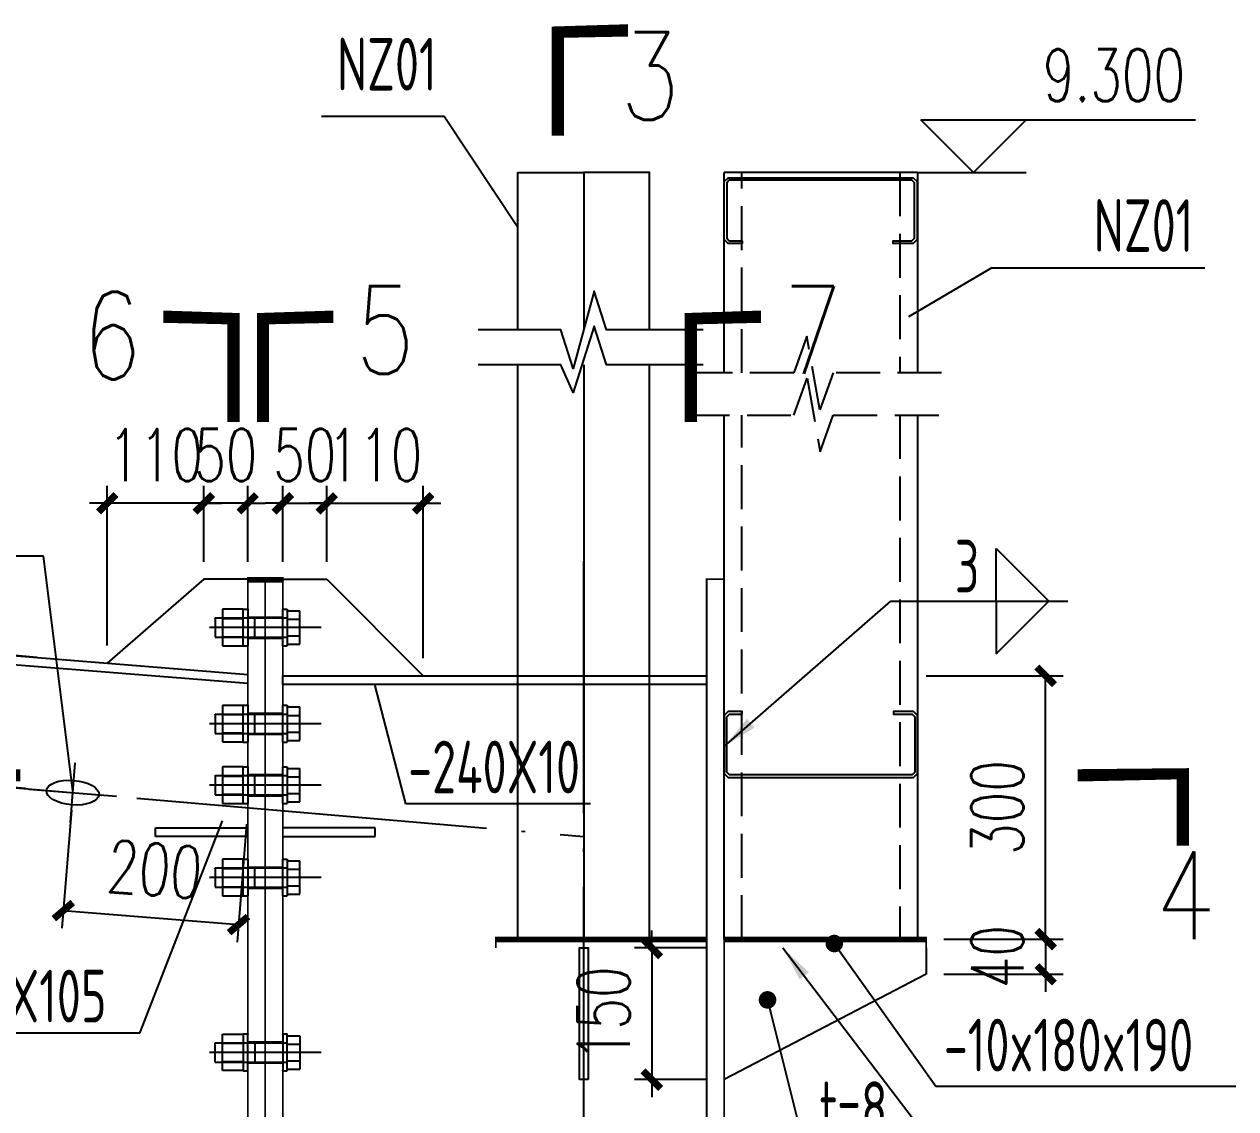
# Model space of a CAD drawing. Extents: x -89996 to 1006241, y -2176 to 440573.
# Drawn here: x 853524 to 860424, y 36396 to 42573 of the extents above; entities that cross this region are included whole.
import ezdxf

# ---------------------------------------------------------------- set-up
doc = ezdxf.new("R2010")
doc.units = 0
doc.header["$LTSCALE"] = 1000
doc.header["$MEASUREMENT"] = 0
doc.linetypes.add('DASH', pattern=[0.35, 0.25, -0.1])
doc.linetypes.add('DOTE', pattern=[2.4200000000000004, 2, -0.2, 0.02, -0.2])
for name, color, linetype in [('AXIS', 3, 'Continuous'), ('DOTE', 1, 'DOTE'), ('GL', 150, 'Continuous'), ('LT', 27, 'Continuous'), ('PUB_TEXT', 7, 'Continuous'), ('PZ', 202, 'Continuous'), ('TEXT', 7, 'Continuous'), ('钢柱', 2, 'Continuous')]:
    doc.layers.add(name, color=color, linetype=linetype)
doc.styles.add('_TCH_DIM', font='SIMPLEX', dxfattribs={"bigfont": 'GBCBIG'})
doc.styles.add('_TCH_DIM_T3', font='SIMPLEX', dxfattribs={"width": 0.7058823529411765, "bigfont": 'GBCBIG'})
doc.styles.add('SIM-TSSC', font='simplex.shx', dxfattribs={"width": 0.8, "bigfont": 'tssdchn.shx'})
doc.styles.get("Standard").update_dxf_attribs({"font": 'gbenor.shx', "bigfont": 'gbcbig.shx'})
doc.styles.add('TSSD_Label', font='tssdeng.shx', dxfattribs={"width": 0.7, "bigfont": 'hztxt.shx'})
doc.styles.add('TSSD_Norm', font='tssdeng.shx', dxfattribs={"bigfont": 'hztxt.shx'})
doc.dimstyles.new('TCH_100_5', dxfattribs={"dimtxt": 297.5, "dimasz": 100, "dimexe": 100, "dimexo": 100, "dimgap": 126.25, "dimtad": 1, "dimdec": 0, "dimlfac": 0.2, "dimzin": 0, "dimdsep": 46, "dimtxsty": '_TCH_DIM_T3', "dimblk": 'ARCHTICK', "dimcen": 0.09, "dimclrd": 126, "dimclre": 126, "dimclrt": 7, "dimazin": 2, "dimtfac": 1, "dimtdec": 0, "dimtix": 1, "dimtmove": 2, "dimatfit": 3, "dimfxl": 0, "dimtolj": 1, "dimtzin": 0, "dimarcsym": 0})
doc.dimstyles.new('TSSD_LEADER_STYLE_200.0', dxfattribs={"dimtxt": 0.18, "dimasz": 200, "dimexe": 0.18, "dimexo": 0.0625, "dimgap": 0.09, "dimtad": 0, "dimtih": 1, "dimtoh": 1, "dimdec": 4, "dimzin": 0, "dimdsep": 46, "dimtxsty": 'Standard', "dimcen": 0.09, "dimadec": 0, "dimazin": 0, "dimtfac": 1, "dimtdec": 4, "dimtofl": 0, "dimtmove": 0, "dimatfit": 3, "dimfxl": 0, "dimtolj": 1, "dimtzin": 0, "dimarcsym": 0})

# ---------------------------------------------------------------- blocks, each defined once
blk = doc.blocks.new('_ArchTick')
at = {"color": 0, "linetype": 'ByBlock', "const_width": 0.4}
blk.add_lwpolyline([(-0.5, -0.5), (0.5, 0.5)], dxfattribs=at)
blk = doc.blocks.new('*D1053')
at = {"layer": 'Defpoints', "color": 0, "transparency": 16777216}
for p in [(853800.6072967862, 38196.66215215312), (854798.403016576, 38116.83849456572), (854744.6330704119, 37444.71416745453)]:
    blk.add_point(p, dxfattribs=at)
at = {"layer": 'GL', "color": 126, "lineweight": -2, "transparency": 16777216}
for p, q in [((853792.6327745585, 38096.98062429945), (853738.8628283935, 37424.85629717713)), ((854790.4284943484, 38017.15696671205), (854736.6585481842, 37345.03263960086)), ((853746.8373506211, 37524.5378250308), (854744.6330704119, 37444.71416745453))]:
    blk.add_line(p, q, dxfattribs=at)
at = {"layer": 'GL', "color": 126, "lineweight": -2, "transparency": 16777216, "xscale": 100, "yscale": 100, "zscale": 100}
for p, rotation in [((853746.8373506211, 37524.5378250308), 175.4260787404981), ((854744.6330704119, 37444.71416745453), 355.4260787404982)]:
    blk.add_blockref('_ArchTick', p, dxfattribs=dict(at, rotation=rotation))
at = {"layer": 'GL', "color": 7, "transparency": 16777216, "insert": (854267.6651466424, 37758.75019784026), "char_height": 297.5, "attachment_point": 5, "rotation": 355.4260787404981, "style": '_TCH_DIM_T3'}
blk.add_mtext('\\A1;200', dxfattribs=at)
blk = doc.blocks.new('*D1054')
at = {"layer": 'Defpoints', "color": 0, "transparency": 16777216}
for p in [(858560.8328965615, 38861.83849453567), (859341.4773146409, 38861.83849453567), (858660.832896556, 37361.83849453426)]:
    blk.add_point(p, dxfattribs=at)
at = {"layer": 'GL', "color": 126, "lineweight": -2, "transparency": 16777216}
for p, q in [((858660.8328965615, 38861.83849453567), (859441.4773146409, 38861.83849453567)), ((859341.4773146409, 37361.83849453426), (859341.4773146409, 38861.83849453567)), ((858760.832896556, 37361.83849453426), (859441.4773146409, 37361.83849453426))]:
    blk.add_line(p, q, dxfattribs=at)
at = {"layer": 'GL', "color": 126, "lineweight": -2, "transparency": 16777216, "xscale": 100, "yscale": 100, "zscale": 100}
for p, rotation in [((859341.4773146409, 38861.83849453567), 90), ((859341.4773146409, 37361.83849453426), 270)]:
    blk.add_blockref('_ArchTick', p, dxfattribs=dict(at, rotation=rotation))
at = {"layer": 'GL', "color": 7, "transparency": 16777216, "insert": (859066.4773146409, 38111.83849453511), "char_height": 297.5, "attachment_point": 5, "rotation": 90, "style": '_TCH_DIM_T3'}
blk.add_mtext('\\A1;300', dxfattribs=at)
blk = doc.blocks.new('*D1057')
at = {"layer": 'Defpoints', "color": 0, "transparency": 16777216}
for p in [(853694.7940593362, 38958.02412058745), (852983.070527685, 38266.7423614297), (853630.7771517122, 38211.22019092315)]:
    blk.add_point(p, dxfattribs=at)
at = {"layer": 'GL', "color": 126, "lineweight": -2, "transparency": 16777216}
for p, q in [((853047.087435309, 39013.546291094), (853055.628230488, 39113.18089762059)), ((853595.1594528096, 38966.56491576647), (852947.4528287823, 39022.08708627304)), ((853047.087435309, 39013.546291094), (852983.070527685, 38266.7423614297)), ((853531.1425451856, 38219.76098610218), (852883.4359211583, 38275.28315660874)), ((852983.070527685, 38266.7423614297), (852974.529732506, 38167.1077549031))]:
    blk.add_line(p, q, dxfattribs=at)
at = {"layer": 'GL', "color": 126, "lineweight": -2, "transparency": 16777216, "xscale": 100, "yscale": 100, "zscale": 100}
for p, rotation in [((853047.087435309, 39013.546291094), 265.1005159056025), ((852983.070527685, 38266.7423614297), 85.10051590560252)]:
    blk.add_blockref('_ArchTick', p, dxfattribs=dict(at, rotation=rotation))
at = {"layer": 'GL', "color": 7, "transparency": 16777216, "insert": (852741.0838135487, 38663.63151300415), "char_height": 297.5, "attachment_point": 5, "rotation": 85.10051590560252, "style": '_TCH_DIM_T3'}
blk.add_mtext('\\A1;150', dxfattribs=at)
blk = doc.blocks.new('_WELD004')
at = {"color": 0, "linetype": 'ByBlock'}
for p, q in [((0, 1), (0.9999999999999991, 0)), ((0, 0), (0, 1))]:
    blk.add_line(p, q, dxfattribs=at)
blk = doc.blocks.new('*D1059')
at = {"layer": 'Defpoints', "color": 0, "transparency": 16777216}
for p in [(858660.832896556, 37361.83849453426), (858660.832896555, 37161.83849453426), (859341.4773146325, 37161.83849453426)]:
    blk.add_point(p, dxfattribs=at)
at = {"layer": 'GL', "color": 126, "lineweight": -2, "transparency": 16777216}
for p, q in [((859341.4773146325, 37361.83849453426), (859341.4773146325, 37461.83849453426)), ((858760.832896556, 37361.83849453426), (859441.4773146325, 37361.83849453426)), ((859341.4773146325, 37361.83849453426), (859341.4773146325, 37161.83849453426)), ((858760.832896555, 37161.83849453426), (859441.4773146325, 37161.83849453426)), ((859341.4773146325, 37161.83849453426), (859341.4773146325, 37061.83849453426))]:
    blk.add_line(p, q, dxfattribs=at)
at = {"layer": 'GL', "color": 126, "lineweight": -2, "transparency": 16777216, "xscale": 100, "yscale": 100, "zscale": 100}
for p, rotation in [((859341.4773146325, 37361.83849453426), 270), ((859341.4773146325, 37161.83849453426), 90)]:
    blk.add_blockref('_ArchTick', p, dxfattribs=dict(at, rotation=rotation))
at = {"layer": 'GL', "color": 7, "transparency": 16777216, "insert": (859066.4773146325, 37261.83849453439), "char_height": 297.5, "attachment_point": 5, "rotation": 90, "style": '_TCH_DIM_T3'}
blk.add_mtext('\\A1;40', dxfattribs=at)
blk = doc.blocks.new('*D1056')
at = {"layer": 'Defpoints', "color": 0, "transparency": 16777216}
for p in [(857510.8328965539, 37311.83849454011), (857099.1247759871, 36561.83849453988), (857510.8328965502, 36561.83849453988)]:
    blk.add_point(p, dxfattribs=at)
at = {"layer": 'GL', "color": 126, "lineweight": -2, "transparency": 16777216}
for p, q in [((857099.1247759871, 37311.83849454011), (857099.1247759871, 37411.83849454011)), ((857410.8328965539, 37311.83849454011), (856999.1247759871, 37311.83849454011)), ((857099.1247759871, 37311.83849454011), (857099.1247759871, 36561.83849453988)), ((857410.8328965502, 36561.83849453988), (856999.1247759871, 36561.83849453988)), ((857099.1247759871, 36561.83849453988), (857099.1247759871, 36461.83849453988))]:
    blk.add_line(p, q, dxfattribs=at)
at = {"layer": 'GL', "color": 126, "lineweight": -2, "transparency": 16777216, "xscale": 100, "yscale": 100, "zscale": 100}
for p, rotation in [((857099.1247759871, 37311.83849454011), 270), ((857099.1247759871, 36561.83849453988), 90)]:
    blk.add_blockref('_ArchTick', p, dxfattribs=dict(at, rotation=rotation))
at = {"layer": 'GL', "color": 7, "transparency": 16777216, "insert": (856824.1247759871, 36936.83849454013), "char_height": 297.5, "attachment_point": 5, "rotation": 90, "style": '_TCH_DIM_T3'}
blk.add_mtext('\\A1;150', dxfattribs=at)
blk = doc.blocks.new('*D1060')
at = {"layer": 'Defpoints', "color": 0, "transparency": 16777216}
for p in [(854547.1143846915, 39844.47346859879), (854547.1143846915, 39411.83849455509), (854797.1143846915, 39411.83849455386)]:
    blk.add_point(p, dxfattribs=at)
at = {"layer": 'GL', "color": 126, "lineweight": -2, "transparency": 16777216}
for p, q in [((854547.1143846915, 39511.83849455509), (854547.1143846915, 39944.47346859879)), ((854797.1143846915, 39511.83849455386), (854797.1143846915, 39944.47346859879)), ((854547.1143846915, 39844.47346859879), (854447.1143846915, 39844.47346859879)), ((854797.1143846915, 39844.47346859879), (854547.1143846915, 39844.47346859879)), ((854797.1143846915, 39844.47346859879), (854897.1143846915, 39844.47346859879))]:
    blk.add_line(p, q, dxfattribs=at)
at = {"layer": 'GL', "color": 126, "lineweight": -2, "transparency": 16777216, "xscale": 100, "yscale": 100, "zscale": 100}
blk.add_blockref('_ArchTick', (854547.1143846915, 39844.47346859879), dxfattribs=at)
at = {"layer": 'GL', "color": 126, "lineweight": -2, "transparency": 16777216, "xscale": 100, "yscale": 100, "zscale": 100, "rotation": 180}
blk.add_blockref('_ArchTick', (854797.1143846915, 39844.47346859879), dxfattribs=at)
at = {"layer": 'GL', "color": 7, "transparency": 16777216, "insert": (854672.1143846915, 40119.47346859879), "char_height": 297.5, "attachment_point": 5, "style": '_TCH_DIM_T3'}
blk.add_mtext('\\A1;50', dxfattribs=at)
blk = doc.blocks.new('*D1061')
at = {"layer": 'Defpoints', "color": 0, "transparency": 16777216}
for p in [(853996.9091658888, 39844.47346860148), (854547.1143846915, 39411.83849455509), (853996.9091658888, 38933.85491206172)]:
    blk.add_point(p, dxfattribs=at)
at = {"layer": 'GL', "color": 126, "lineweight": -2, "transparency": 16777216}
for p, q in [((853996.9091658888, 39033.85491206172), (853996.9091658888, 39944.47346860148)), ((854547.1143846915, 39511.83849455509), (854547.1143846915, 39944.47346860148)), ((853996.9091658888, 39844.47346860148), (853896.9091658888, 39844.47346860148)), ((854547.1143846915, 39844.47346860148), (853996.9091658888, 39844.47346860148)), ((854547.1143846915, 39844.47346860148), (854647.1143846915, 39844.47346860148))]:
    blk.add_line(p, q, dxfattribs=at)
at = {"layer": 'GL', "color": 126, "lineweight": -2, "transparency": 16777216, "xscale": 100, "yscale": 100, "zscale": 100}
blk.add_blockref('_ArchTick', (853996.9091658888, 39844.47346860148), dxfattribs=at)
at = {"layer": 'GL', "color": 126, "lineweight": -2, "transparency": 16777216, "xscale": 100, "yscale": 100, "zscale": 100, "rotation": 180}
blk.add_blockref('_ArchTick', (854547.1143846915, 39844.47346860148), dxfattribs=at)
at = {"layer": 'GL', "color": 7, "transparency": 16777216, "insert": (854272.0117752901, 40119.47346860148), "char_height": 297.5, "attachment_point": 5, "style": '_TCH_DIM_T3'}
blk.add_mtext('\\A1;110', dxfattribs=at)
blk = doc.blocks.new('*D1062')
at = {"layer": 'Defpoints', "color": 0, "transparency": 16777216}
for p in [(855247.1143846915, 39844.47346859537), (854997.1143846915, 39411.83849455289), (855247.1143846915, 39411.83849455167)]:
    blk.add_point(p, dxfattribs=at)
at = {"layer": 'GL', "color": 126, "lineweight": -2, "transparency": 16777216}
for p, q in [((854997.1143846915, 39511.83849455289), (854997.1143846915, 39944.47346859537)), ((855247.1143846915, 39511.83849455167), (855247.1143846915, 39944.47346859537)), ((854997.1143846915, 39844.47346859537), (854897.1143846915, 39844.47346859537)), ((854997.1143846915, 39844.47346859537), (855247.1143846915, 39844.47346859537)), ((855247.1143846915, 39844.47346859537), (855347.1143846915, 39844.47346859537))]:
    blk.add_line(p, q, dxfattribs=at)
at = {"layer": 'GL', "color": 126, "lineweight": -2, "transparency": 16777216, "xscale": 100, "yscale": 100, "zscale": 100}
blk.add_blockref('_ArchTick', (854997.1143846915, 39844.47346859537), dxfattribs=at)
at = {"layer": 'GL', "color": 126, "lineweight": -2, "transparency": 16777216, "xscale": 100, "yscale": 100, "zscale": 100, "rotation": 180}
blk.add_blockref('_ArchTick', (855247.1143846915, 39844.47346859537), dxfattribs=at)
at = {"layer": 'GL', "color": 7, "transparency": 16777216, "insert": (855122.1143846915, 40119.47346859537), "char_height": 297.5, "attachment_point": 5, "style": '_TCH_DIM_T3'}
blk.add_mtext('\\A1;50', dxfattribs=at)
blk = doc.blocks.new('*D1063')
at = {"layer": 'Defpoints', "color": 0, "transparency": 16777216}
for p in [(855796.1731252851, 39844.47346859268), (855247.1143846915, 39411.83849455167), (855796.1731252851, 38861.83849454898)]:
    blk.add_point(p, dxfattribs=at)
at = {"layer": 'GL', "color": 126, "lineweight": -2, "transparency": 16777216}
for p, q in [((855247.1143846915, 39511.83849455167), (855247.1143846915, 39944.47346859268)), ((855796.1731252851, 38961.83849454898), (855796.1731252851, 39944.47346859268)), ((855247.1143846915, 39844.47346859268), (855147.1143846915, 39844.47346859268)), ((855247.1143846915, 39844.47346859268), (855796.1731252851, 39844.47346859268)), ((855796.1731252851, 39844.47346859268), (855896.1731252851, 39844.47346859268))]:
    blk.add_line(p, q, dxfattribs=at)
at = {"layer": 'GL', "color": 126, "lineweight": -2, "transparency": 16777216, "xscale": 100, "yscale": 100, "zscale": 100}
blk.add_blockref('_ArchTick', (855247.1143846915, 39844.47346859268), dxfattribs=at)
at = {"layer": 'GL', "color": 126, "lineweight": -2, "transparency": 16777216, "xscale": 100, "yscale": 100, "zscale": 100, "rotation": 180}
blk.add_blockref('_ArchTick', (855796.1731252851, 39844.47346859268), dxfattribs=at)
at = {"layer": 'GL', "color": 7, "transparency": 16777216, "insert": (855521.6437549882, 40119.47346859268), "char_height": 297.5, "attachment_point": 5, "style": '_TCH_DIM_T3'}
blk.add_mtext('\\A1;110', dxfattribs=at)

msp = doc.modelspace()

# ---------------------------------------------------------------- linework, layer by layer
for p, q in [((854654.1143827758, 39240.7615430139), (854654.1143827832, 39032.91544610779)), ((854772.1143846823, 39240.76154301962), (854654.1143827758, 39240.7615430139)), ((854772.1143846823, 39241.83849456388), (854797.1143846823, 39241.83849456632)), ((854772.1143846905, 39031.83849456342), (854772.1143846823, 39241.83849456388)), ((854797.1143846823, 39241.83849456632), (854797.1143846896, 39031.83849456609)), ((854797.1143846839, 39196.83849456516), (854797.1143846839, 39193.90188554284)), ((854797.1143846839, 39195.15400472195), (854797.1143846839, 39196.83849456516)), ((854797.1143846839, 39196.83849456516), (854837.1143846839, 39196.83849456589)), ((854837.1143790376, 39076.83849456729), (854837.1143790345, 39196.83849456566)), ((854837.1143846839, 39196.83849456589), (854997.1143846839, 39196.83849455324)), ((854997.1143846823, 39241.83849455207), (854997.1143846823, 39238.98873423204)), ((854997.1143846887, 39031.8384945537), (854997.1143846823, 39241.83849455207)), ((854997.1143846823, 39241.83849455207), (855022.1143846823, 39241.83849455381)), ((855022.1143846823, 39241.83849455381), (855022.1143846887, 39031.83849455358)), ((855022.1143846822, 39232.10128897021), (855094.7143846818, 39232.10128897358)), ((855094.7143846883, 39041.57570014032), (855094.7143846818, 39232.10128897358)), ((855214.6143846863, 39136.83849455171), (854579.6143846845, 39136.83849455481)), ((854612.1143790345, 39191.83849455977), (854612.1143790376, 39081.83849455884)), ((854612.1143790344, 39188.98873423694), (854612.1143790345, 39191.83849455977)), ((854612.1143790345, 39191.83849455977), (854837.1143790345, 39191.83849456682)), ((854654.1143827774, 39188.80001878813), (854772.1143846838, 39188.80001879105)), ((854837.1143790345, 39191.83849456682), (854997.1143846839, 39191.83849455207)), ((854997.1143846839, 39191.83849455207), (855022.1143846839, 39191.83849455381)), ((855022.1143846838, 39184.46989176108), (855094.7143846834, 39184.46989176445)), ((854612.1143790376, 39081.83849455884), (854837.1143790376, 39081.83849456612)), ((854654.1143827816, 39084.87697033356), (854772.114384687, 39084.87697033625)), ((854797.1143846889, 39076.83849456422), (854837.1143846889, 39076.83849456729)), ((854837.1143790376, 39081.83849456612), (854997.114384687, 39081.83849455394)), ((854837.1143846889, 39076.83849456729), (854837.1143846889, 39079.77510358984)), ((854837.1143846889, 39078.52298441119), (854837.1143846889, 39076.83849456729)), ((854837.1143846889, 39076.83849456729), (854997.114384687, 39076.83849455231)), ((854997.114384687, 39081.83849455394), (855022.114384687, 39081.83849455358)), ((854997.114384687, 39076.83849455231), (854997.114384687, 39079.77510357486)), ((854997.114384687, 39078.5229843983), (854997.114384687, 39076.83849455231)), ((855022.114384687, 39089.20709734655), (855094.7143846867, 39089.20709734712)), ((854654.1143827832, 39032.91544610779), (854772.1143846905, 39032.91544611094)), ((854772.1143846905, 39031.83849456342), (854797.1143846896, 39031.83849456609)), ((854797.1143846896, 39031.83849456609), (854797.1143846905, 39034.68825488566)), ((854997.1143846887, 39031.8384945537), (855022.1143846887, 39031.83849455358)), ((855022.1143846887, 39041.57570013765), (855094.7143846883, 39041.57570014032)), ((854612.1143790318, 38644.15195832162), (854612.1143790343, 38534.15195832069)), ((854612.1143790318, 38641.30219799879), (854612.1143790318, 38644.15195832162)), ((854612.1143790318, 38644.15195832162), (854837.1143790318, 38644.15195832717)), ((854654.1143827735, 38693.07500677547), (854654.1143827795, 38485.22890986936)), ((854772.1143846799, 38693.07500678039), (854654.1143827735, 38693.07500677547)), ((854654.1143827748, 38641.1134825497), (854772.1143846812, 38641.11348255182)), ((854772.1143846799, 38694.15195832466), (854797.1143846799, 38694.15195832693)), ((854772.1143846868, 38484.15195832419), (854772.1143846799, 38694.15195832466)), ((854797.1143846799, 38694.15195832693), (854797.1143846859, 38484.15195832669)), ((854797.1143846813, 38649.15195832576), (854797.1143846812, 38646.21534930344)), ((854797.1143846813, 38647.46746848256), (854797.1143846813, 38649.15195832576)), ((854797.1143846813, 38649.15195832576), (854837.1143846813, 38649.15195832623)), ((854837.1143790343, 38529.15195832763), (854837.1143790319, 38649.151958326)), ((854837.1143846813, 38649.15195832623), (854997.1143846813, 38649.1519583125)), ((854837.1143790318, 38644.15195832717), (854997.1143846812, 38644.15195831134)), ((854997.1143846799, 38694.15195831134), (854997.1143846799, 38691.3021979913)), ((854997.114384685, 38484.15195831297), (854997.1143846799, 38694.15195831134)), ((854997.1143846799, 38694.15195831134), (855022.1143846799, 38694.15195831291)), ((854997.1143846812, 38644.15195831134), (855022.1143846812, 38644.15195831291)), ((855022.1143846799, 38694.15195831291), (855022.114384685, 38484.15195831268)), ((855022.1143846798, 38684.41475272931), (855094.7143846794, 38684.41475273219)), ((855094.7143846847, 38493.88916389893), (855094.7143846794, 38684.41475273219)), ((855214.6143846834, 38589.15195830951), (854579.6143846816, 38589.15195831688)), ((855022.1143846812, 38636.78335552018), (855094.7143846808, 38636.78335552306)), ((854612.1143790343, 38534.15195832069), (854837.1143790343, 38534.15195832647)), ((854654.1143827783, 38537.19043409513), (854772.1143846838, 38537.19043409702)), ((854797.1143846855, 38529.15195832483), (854837.1143846855, 38529.15195832763)), ((854837.1143790343, 38534.15195832647), (854997.1143846837, 38534.1519583132)), ((854837.1143846855, 38529.15195832763), (854837.1143846855, 38532.08856735018)), ((854837.1143846855, 38530.83644817153), (854837.1143846855, 38529.15195832763)), ((854837.1143846855, 38529.15195832763), (854997.1143846837, 38529.15195831157)), ((854997.1143846837, 38534.1519583132), (855022.1143846837, 38534.15195831268)), ((854997.1143846837, 38529.15195831157), (854997.1143846837, 38532.08856733413)), ((854997.1143846837, 38530.83644815757), (854997.1143846837, 38529.15195831157)), ((855022.1143846838, 38541.52056110564), (855094.7143846834, 38541.52056110573)), ((854654.1143827795, 38485.22890986936), (854772.1143846868, 38485.22890987172)), ((854772.1143846868, 38484.15195832419), (854797.1143846859, 38484.15195832669)), ((854797.1143846859, 38484.15195832669), (854797.1143846869, 38487.00171864626)), ((854997.114384685, 38484.15195831297), (855022.114384685, 38484.15195831268)), ((855022.1143846851, 38493.88916389675), (855094.7143846847, 38493.88916389893)), ((853786.9750102973, 38026.13324601458), (853814.2386765552, 38367.18055947552)), ((854654.1143827694, 38343.07500677547), (854654.1143827755, 38135.22890986936)), ((854772.1143846759, 38343.07500678039), (854654.1143827694, 38343.07500677547)), ((854772.1143846759, 38344.15195832466), (854797.1143846759, 38344.15195832693)), ((854772.1143846827, 38134.15195832419), (854772.1143846759, 38344.15195832466)), ((854797.1143846759, 38344.15195832693), (854797.1143846818, 38134.15195832669)), ((854797.1143846773, 38299.15195832576), (854797.1143846773, 38296.21534930344)), ((854797.1143846773, 38297.46746848256), (854797.1143846773, 38299.15195832576)), ((854797.1143846773, 38299.15195832576), (854837.1143846773, 38299.15195832623)), ((854837.1143790302, 38179.15195832763), (854837.1143790279, 38299.151958326)), ((854837.1143846773, 38299.15195832623), (854997.1143846773, 38299.1519583125)), ((854997.1143846759, 38344.15195831134), (854997.1143846759, 38341.3021979913)), ((854997.1143846809, 38134.15195831297), (854997.1143846759, 38344.15195831134)), ((854997.1143846759, 38344.15195831134), (855022.1143846759, 38344.15195831291)), ((855022.1143846759, 38344.15195831291), (855022.1143846809, 38134.15195831268)), ((855022.1143846757, 38334.41475272931), (855094.7143846754, 38334.41475273219)), ((855094.7143846806, 38143.88916389893), (855094.7143846754, 38334.41475273219)), ((855214.6143846794, 38239.15195830951), (854579.6143846775, 38239.15195831688)), ((854612.1143790277, 38294.15195832162), (854612.1143790302, 38184.15195832069)), ((854612.1143790277, 38291.30219799879), (854612.1143790277, 38294.15195832162)), ((854612.1143790277, 38294.15195832162), (854837.1143790277, 38294.15195832717)), ((854654.1143827707, 38291.1134825497), (854772.1143846771, 38291.11348255182)), ((854837.1143790277, 38294.15195832717), (854997.1143846771, 38294.15195831134)), ((854997.1143846771, 38294.15195831134), (855022.1143846771, 38294.15195831291)), ((855022.1143846771, 38286.78335552018), (855094.7143846768, 38286.78335552306)), ((853551.4001880502, 38216.55693109983), (854049.8144007528, 38176.76737358733)), ((854612.1143790302, 38184.15195832069), (854837.1143790302, 38184.15195832647)), ((854654.1143827742, 38187.19043409513), (854772.1143846797, 38187.19043409702)), ((854797.1143846815, 38179.15195832483), (854837.1143846815, 38179.15195832763)), ((854837.1143790302, 38184.15195832647), (854997.1143846796, 38184.1519583132)), ((854837.1143846815, 38179.15195832763), (854837.1143846815, 38182.08856735018)), ((854837.1143846815, 38180.83644817153), (854837.1143846815, 38179.15195832763)), ((854837.1143846815, 38179.15195832763), (854997.1143846796, 38179.15195831157)), ((854997.1143846796, 38184.1519583132), (855022.1143846796, 38184.15195831268)), ((854997.1143846796, 38179.15195831157), (854997.1143846796, 38182.08856733413)), ((854997.1143846796, 38180.83644815757), (854997.1143846796, 38179.15195831157)), ((855022.1143846797, 38191.52056110564), (855094.7143846793, 38191.52056110573)), ((854654.1143827755, 38135.22890986936), (854772.1143846828, 38135.22890987172)), ((854772.1143846827, 38134.15195832419), (854797.1143846818, 38134.15195832669)), ((854797.1143846818, 38134.15195832669), (854797.1143846828, 38137.00171864626)), ((854997.1143846809, 38134.15195831297), (855022.1143846809, 38134.15195831268)), ((855022.114384681, 38143.88916389675), (855094.7143846806, 38143.88916389893)), ((854654.1143827662, 37816.74470084315), (854654.1143827722, 37608.89860393704)), ((854772.1143846726, 37816.74470084807), (854654.1143827662, 37816.74470084315)), ((854772.1143846726, 37817.82165239233), (854797.1143846726, 37817.8216523946)), ((854772.1143846795, 37607.82165239187), (854772.1143846726, 37817.82165239233)), ((854797.1143846726, 37817.8216523946), (854797.1143846785, 37607.82165239437)), ((854997.1143846726, 37817.82165237902), (854997.1143846726, 37814.97189205898)), ((854997.1143846776, 37607.82165238065), (854997.1143846726, 37817.82165237902)), ((854997.1143846726, 37817.82165237902), (855022.1143846726, 37817.82165238059)), ((855022.1143846726, 37817.82165238059), (855022.1143846776, 37607.82165238036)), ((854612.1143790245, 37767.8216523893), (854612.1143790269, 37657.82165238837)), ((854612.1143790245, 37764.97189206647), (854612.1143790245, 37767.8216523893)), ((854612.1143790245, 37767.8216523893), (854837.1143790245, 37767.82165239484)), ((854654.1143827675, 37764.78317661738), (854772.1143846739, 37764.7831766195)), ((854797.114384674, 37772.82165239344), (854797.114384674, 37769.88504337112)), ((854797.114384674, 37771.13716255024), (854797.114384674, 37772.82165239344)), ((854797.114384674, 37772.82165239344), (854837.114384674, 37772.82165239391)), ((854837.1143790269, 37652.82165239531), (854837.1143790246, 37772.82165239368)), ((854837.114384674, 37772.82165239391), (854997.114384674, 37772.82165238018)), ((854837.1143790245, 37767.82165239484), (854997.1143846739, 37767.82165237902)), ((854997.1143846739, 37767.82165237902), (855022.1143846739, 37767.82165238059)), ((855022.1143846725, 37808.08444679699), (855094.7143846721, 37808.08444679987)), ((855022.1143846739, 37760.45304958786), (855094.7143846735, 37760.45304959074)), ((855094.7143846774, 37617.55885796661), (855094.7143846721, 37808.08444679987)), ((855214.6143846761, 37712.82165237719), (854579.6143846742, 37712.82165238455)), ((854612.1143790269, 37657.82165238837), (854837.1143790269, 37657.82165239414)), ((854654.114382771, 37660.86012816281), (854772.1143846764, 37660.8601281647)), ((854654.1143827722, 37608.89860393704), (854772.1143846796, 37608.89860393939)), ((854772.1143846795, 37607.82165239187), (854797.1143846785, 37607.82165239437)), ((854797.1143846782, 37652.82165239251), (854837.1143846782, 37652.82165239531)), ((854797.1143846785, 37607.82165239437), (854797.1143846796, 37610.67141271394)), ((854837.1143790269, 37657.82165239414), (854997.1143846763, 37657.82165238088)), ((854837.1143846782, 37652.82165239531), (854837.1143846782, 37655.75826141786)), ((854837.1143846782, 37654.50614223921), (854837.1143846782, 37652.82165239531)), ((854837.1143846782, 37652.82165239531), (854997.1143846763, 37652.82165237925)), ((854997.1143846763, 37657.82165238088), (855022.1143846763, 37657.82165238036)), ((854997.1143846763, 37652.82165237925), (854997.1143846763, 37655.7582614018)), ((854997.1143846763, 37654.50614222525), (854997.1143846763, 37652.82165237925)), ((854997.1143846776, 37607.82165238065), (855022.1143846776, 37607.82165238036)), ((855022.1143846764, 37665.19025517332), (855094.7143846761, 37665.19025517341)), ((855022.1143846777, 37617.55885796442), (855094.7143846774, 37617.55885796661)), ((854654.1143827785, 36820.87809800851), (854772.1143846859, 36820.87809800421)), ((854654.1143827691, 36613.0320011024), (854654.1143827785, 36820.87809800851)), ((854772.1143846859, 36821.95504955174), (854797.114384685, 36821.95504954882)), ((854772.1143846859, 36821.95504955174), (854772.1143846755, 36611.95504955127)), ((854797.114384685, 36821.95504954882), (854797.1143846859, 36819.10528922925)), ((854797.1143846755, 36611.95504954859), (854797.114384685, 36821.95504954882)), ((854997.114384684, 36821.95504955926), (854997.1143846755, 36611.95504956089)), ((854997.114384684, 36821.95504955926), (855022.114384684, 36821.95504955913)), ((855022.1143846755, 36611.9550495589), (855022.114384684, 36821.95504955913)), ((855022.1143846839, 36812.21784397506), (855094.7143846835, 36812.21784397168)), ((855094.7143846835, 36812.21784397168), (855094.7143846751, 36621.69225513842)), ((855214.6143846806, 36716.95504955912), (854579.6143846788, 36716.95504956222)), ((854612.1143790282, 36661.95504955694), (854612.1143790325, 36771.95504955787)), ((854612.1143790325, 36771.95504955787), (854837.1143790325, 36771.95504954839)), ((854654.1143827764, 36768.91657378274), (854772.1143846819, 36768.91657377891)), ((854797.1143846838, 36776.95504955068), (854837.1143846838, 36776.95504954723)), ((854837.1143790325, 36776.95504954723), (854837.1143790282, 36656.95504954886)), ((854837.1143846838, 36776.95504954723), (854837.1143846838, 36774.01844052468)), ((854837.1143846838, 36775.27055970333), (854837.1143846838, 36776.95504954723)), ((854837.1143846838, 36776.95504954723), (854997.1143846819, 36776.95504956065)), ((854837.1143790325, 36771.95504954839), (854997.1143846819, 36771.95504955902)), ((854997.1143846819, 36776.95504956065), (854997.1143846819, 36774.0184405381)), ((854997.1143846819, 36775.27055971466), (854997.1143846819, 36776.95504956065)), ((854997.1143846819, 36771.95504955902), (855022.1143846819, 36771.95504955913)), ((855022.1143846818, 36764.58644676617), (855094.7143846814, 36764.58644676488)), ((854612.1143790282, 36664.80480987977), (854612.1143790282, 36661.95504955694)), ((854612.1143790282, 36661.95504955694), (854837.1143790282, 36661.95504954769)), ((854654.1143827712, 36664.99352532817), (854772.1143846776, 36664.99352532411)), ((854797.1143846776, 36656.95504954975), (854797.1143846776, 36659.89165857207)), ((854797.1143846776, 36658.63953939296), (854797.1143846776, 36656.95504954975)), ((854797.1143846776, 36656.95504954975), (854837.1143846776, 36656.95504954863)), ((854837.1143790282, 36661.95504954769), (854997.1143846776, 36661.95504956089)), ((854837.1143846776, 36656.95504954863), (854997.1143846776, 36656.95504955972)), ((854997.1143846776, 36661.95504956089), (855022.1143846776, 36661.9550495589)), ((855022.1143846776, 36669.32365235163), (855094.7143846772, 36669.32365234755)), ((854772.1143846755, 36613.03200109554), (854654.1143827691, 36613.0320011024)), ((854772.1143846755, 36611.95504955127), (854797.1143846755, 36611.95504954859)), ((854997.1143846755, 36611.95504956089), (854997.1143846755, 36614.80480988092)), ((854997.1143846755, 36611.95504956089), (855022.1143846755, 36611.9550495589)), ((855022.1143846755, 36621.6922551425), (855094.7143846751, 36621.69225513842))]:
    msp.add_line(p, q)
msp.add_ellipse((853800.606843422, 38196.65690274692), major_axis=(149.524597272091, -11.93292967460814), ratio=0.4666666666666668)
at = {"layer": 'AXIS'}
for p, q in [((855217.3606397875, 42050.1978157785), (855915.8372335585, 42050.19781577511)), ((855915.8372335585, 42050.19781577511), (856335.8328965603, 41416.81271109987)), ((858930.8328965813, 41729.15374692054), (858630.8328965813, 42029.15374692054)), ((858630.8328965813, 42029.15374692054), (860195.8328965813, 42029.15374692054)), ((858930.8328965813, 41729.15374692054), (859230.8328965813, 42029.15374692054)), ((858610.8328965812, 41729.15374692054), (859230.8328965813, 41729.15374692054)), ((859035.4460085083, 41185.4770350665), (858560.8328965743, 40906.33598513123)), ((859035.4460085083, 41185.4770350665), (860247.556804205, 41185.47703506057)), ((853634.7005022027, 39543.59941156421), (852190.5099309635, 39543.59941157127)), ((853801.4265405656, 38206.91067803363), (853634.7005022027, 39543.59941156421)), ((858459.8505674795, 39286.38144772196), (859467.3566578001, 39286.38144771704)), ((855697.8091884572, 38133.39895980836), (855521.9771100736, 38811.83849455032)), ((856749.8704572283, 38133.39895980321), (855697.8091884572, 38133.39895980836)), ((854181.9658788458, 36827.20739668401), (854652.9518910162, 38036.19200336729)), ((858137.8732675734, 37336.83849453681), (858715.3403395867, 36524.42967309384)), ((857757.4643618589, 37016.00130083446), (857974.810140121, 36147.71105964079)), ((854181.9658788458, 36827.20739668401), (852354.2525039203, 36827.20739669295)), ((858715.3403395867, 36524.42967309384), (860424.3610559019, 36524.42967308379))]:
    msp.add_line(p, q, dxfattribs=at)
at = {"layer": 'AXIS', "color": 3, "const_width": 70}
for points in [[(856563.8601744456, 41938.24012234881), (856563.8601744485, 42538.24012234881), (856963.8601744485, 42538.24012234684)], [(854716.3447671289, 40307.39219600449), (854716.344767132, 40907.39219600449), (854316.344767132, 40907.39219600645)], [(854884.0868918749, 40307.392196003), (854884.0868918779, 40907.392196003), (855284.0868918779, 40907.39219600105)], [(857320.1643559083, 40307.392196003), (857320.1643559113, 40907.392196003), (857720.1643559113, 40907.39219600105)], [(853502.7930197524, 38294.92078260773), (852902.7930197524, 38294.92078261066), (852902.7930197504, 37894.92078261066)], [(859523.0374065414, 38294.92078258241), (860123.0374065414, 38294.92078257948), (860123.0374065394, 37894.92078257948)]]:
    msp.add_lwpolyline(points, dxfattribs=at)
at = {"layer": 'AXIS', "const_width": 50}
for points in [[(858112.8732675753, 37336.83849453693, 1), (858162.8732675753, 37336.83849453669, 1)], [(857782.4643618589, 37016.00130083434, -1), (857732.4643618589, 37016.00130083458, -1)]]:
    msp.add_lwpolyline(points, format="xyb", close=True, dxfattribs=at)
at = {"layer": 'DOTE'}
for p, q in [((856710.832896546, 33239.20452725388), (856710.8328965602, 39514.08761073965)), ((851753.7222955234, 38372.12353189478), (856710.8328965656, 37947.19420463313))]:
    msp.add_line(p, q, dxfattribs=at)
at = {"layer": 'GL'}
for p, q in [((851753.722295527, 39113.30986170159), (854797.1143846888, 38869.83849455386)), ((851753.7222955268, 39063.15011688569), (854797.1143846886, 38819.6787497382))]:
    msp.add_line(p, q, dxfattribs=at)
at = {"layer": 'LT'}
for p, q in [((858610.832896581, 41729.15374692054), (857510.8328965764, 41729.15374692591)), ((857510.832896568, 40586.80513798379), (857510.8328965792, 41729.15374692591)), ((858510.832896581, 41729.15374692102), (858510.8328965809, 41699.15374692102)), ((858610.832896581, 41729.15374692054), (858610.8328965764, 40586.80513797853))]:
    msp.add_line(p, q, dxfattribs=at)
at = {"layer": 'LT', "color": 8, "linetype": 'DASH'}
for p, q in [((857610.832896568, 40586.80513798284), (857610.8328965792, 41729.15374692496)), ((858510.832896581, 41729.15374692102), (858510.8328965764, 40586.80513797902)), ((857610.8328965541, 37361.83849453939), (857610.8328965687, 40347.20557333216)), ((858510.8328965752, 40347.20557332776), (858510.8328965597, 37361.83849453499))]:
    msp.add_line(p, q, dxfattribs=at)
at = {"layer": 'LT', "linetype": 'ByBlock'}
for p, q in [((857510.8328965541, 37361.83849453988), (857510.8328965687, 40347.20557333265)), ((858610.8328965752, 40347.20557332727), (858610.8328965597, 37361.8384945345))]:
    msp.add_line(p, q, dxfattribs=at)
for points in [[(856335.8328965597, 40832.84750912406), (856335.8328965604, 41729.15374693156), (856710.8328965604, 41729.15374692973), (856710.8328965597, 40832.84750911839)], [(857085.8328965607, 40832.84750912039), (857085.8328965614, 41729.15374692789), (856710.8328965614, 41729.15374692973), (856710.8328965607, 40832.847509122)], [(857390.8328965607, 40832.84750911891), (856840.8328965607, 40832.8475091216), (856770.8328965618, 41052.84750912194), (856650.8328965596, 40612.84750912253), (856580.8328965607, 40832.84750912287), (856108.7203793621, 40832.84750912518)], [(857390.8328965588, 40632.84750911891), (856840.8328965588, 40632.8475091216), (856770.8328965598, 40852.84750912194), (856650.8328965544, 40476.19600703727), (856580.8328965588, 40632.84750912287), (856108.7203793603, 40632.84750912518)], [(856710.8328965616, 40632.84750912223), (856710.8328965429, 37361.8384945437), (856335.8328965429, 37361.83849454553), (856335.8328965616, 40632.84750912395)], [(856710.8328965625, 40632.84750912572), (856710.8328965429, 37361.8384945437), (857085.8328965429, 37361.83849454187), (857085.8328965625, 40632.84750912028)]]:
    msp.add_lwpolyline(points, dxfattribs=at)
at = {"layer": 'LT'}
for points in [[(857612.8602171639, 41339.16554078797), (857612.8602171638, 41324.16554078797), (857532.4924778626, 41324.16554078837), (857509.9924778627, 41346.66554078848), (857509.9924778644, 41676.66554078848), (857532.4924778645, 41699.16554078837), (858587.4909859155, 41699.16554296343), (858609.9909859154, 41676.66554296332), (858609.9909859138, 41346.66554296332), (858587.4909859137, 41324.16554296343), (858473.4005768145, 41324.16554296399), (858473.4005768147, 41339.16554296399), (858579.9909859138, 41339.16554296347), (858594.9909859138, 41354.16554296293), (858594.9909859154, 41669.1655429634), (858579.9909859154, 41684.16554296347), (857539.9924778644, 41684.16554078833), (857524.9924778644, 41669.1655407884), (857524.9924778627, 41354.1655407884), (857539.9924778627, 41339.16554078833), (857612.8602171639, 41339.16554078797)], [(857613.7021278217, 38643.32060841389), (857613.7021278217, 38658.32060841389), (857533.3343885206, 38658.32060841429), (857510.8343885205, 38635.8206084144), (857510.8343885188, 38305.8206084144), (857533.3343885187, 38283.32060841429), (858588.3328965697, 38283.32061058936), (858610.8328965699, 38305.82061058925), (858610.8328965715, 38635.82061058925), (858588.3328965716, 38658.32061058936), (858474.2424874725, 38658.32061058992), (858474.2424874725, 38643.32061058992), (858580.8328965716, 38643.32061058939), (858595.8328965715, 38628.32061058932), (858595.83289657, 38313.32061058932), (858580.8328965699, 38298.32061058939), (857540.8343885188, 38298.32060841425), (857525.8343885189, 38313.32060841432), (857525.8343885205, 38628.32060841432), (857540.8343885206, 38643.32060841425), (857613.7021278217, 38643.32060841389)]]:
    msp.add_lwpolyline(points, close=True, dxfattribs=at)
at = {"layer": 'LT', "color": 8, "linetype": 'DASH'}
for points in [[(858748.7266726095, 40586.80513797786), (858132.340777991, 40586.80513798087), (858055.907028794, 40376.80513798124), (857981.8496968986, 40796.8051379816), (857907.340777991, 40586.80513798197), (857290.9548833725, 40586.80513798498)], [(857290.9548836219, 40347.20557333372), (857907.3407781016, 40347.20557333071), (857983.7745272985, 40557.20557333034), (858057.831859194, 40137.20557332997), (858132.3407781016, 40347.20557332961), (858748.7266725813, 40347.2055733266)]]:
    msp.add_lwpolyline(points, dxfattribs=at)
at = {"layer": 'PZ'}
for p, q in [((854547.1143846915, 39411.83849455509), (853996.9091658888, 38933.85491206172)), ((854797.1143846915, 39411.83849455386), (854547.1143846915, 39411.83849455509)), ((854997.1143846915, 39411.83849455289), (855247.1143846915, 39411.83849455167)), ((855247.1143846915, 39411.83849455167), (855796.1731252851, 38861.83849454898)), ((854272.1143846853, 37945.85908332159), (854272.1143846853, 37995.85908332159)), ((854272.1143846853, 37995.85908332159), (854797.1143846853, 37995.85908332159)), ((855522.1143846853, 37995.85908332159), (854997.1143846853, 37995.85908332159)), ((855522.1143846853, 37945.85908332159), (855522.1143846853, 37995.85908332159)), ((854797.1143846853, 37945.85908332159), (854272.1143846853, 37945.85908332159)), ((854997.1143846853, 37945.85908332159), (855522.1143846853, 37945.85908332159)), ((858660.8328965558, 37311.83849453426), (858660.832896555, 37161.83849453426)), ((858660.832896555, 37161.83849453426), (857510.8328965502, 36561.83849453988))]:
    msp.add_line(p, q, dxfattribs=at)
at = {"layer": 'PZ', "const_width": 10}
for points in [[(854797.1143846714, 34811.83849455386), (854897.1143846714, 34811.83849455338), (854897.1143846915, 39411.83849455338), (854797.1143846915, 39411.83849455386)], [(856210.8328965547, 37311.83849454897), (857410.8328965635, 37311.83849454016), (857410.8328965637, 37361.83849454004), (856210.832896555, 37361.83849454886)], [(858660.832896556, 37361.83849453426), (857510.8328965541, 37361.83849453988), (857510.8328965539, 37311.83849453988), (858660.8328965558, 37311.83849453426)]]:
    msp.add_lwpolyline(points, close=True, dxfattribs=at)
for points in [[(854897.1143846714, 34811.83849455338), (854897.1143846915, 39411.83849455338), (854997.1143846915, 39411.83849455289), (854997.1143846702, 34561.83849455289), (854947.0829261359, 34561.83849455313)], [(857510.8328965526, 34811.83849454611), (857510.8328965558, 39411.83849454611), (857410.8328965558, 39411.83849454619), (857410.8328965525, 34561.83849454619), (857460.8643550868, 34561.83849454614)]]:
    msp.add_lwpolyline(points, dxfattribs=at)
at = {"layer": 'PZ'}
msp.add_lwpolyline([(856735.832896551, 36561.83849454345), (856685.832896551, 36561.8384945437), (856685.8328965547, 37311.8384945437), (856735.8328965547, 37311.83849454345)], close=True, dxfattribs=at)
at = {"layer": '钢柱'}
msp.add_lwpolyline([(857410.8328965552, 38811.83849454088), (854997.1143846886, 38811.83849455289), (854997.1143846888, 38861.83849455289), (857410.8328965554, 38861.83849454088)], close=True, dxfattribs=at)

# ---------------------------------------------------------------- block references
at = {"layer": 'AXIS', "yscale": 300, "zscale": 300}
for xscale, rotation in [(300, 359.99999999972), (-300, 179.9999999997199)]:
    msp.add_blockref('_WELD004', (859059.8505674795, 39286.38144771903), dxfattribs=dict(at, xscale=xscale, rotation=rotation))

# ---------------------------------------------------------------- texts
at = {"layer": 'AXIS', "color": 3, "style": 'SIM-TSSC', "width": 0.8}
for s, p in [('3', (856916.5917385751, 42028.26606575952)), ('5', (855408.247027434, 40581.43119112437)), ('7', (857844.3244914673, 40581.43119112437)), ('6', (853852.1781004636, 40548.8162303304)), ('4', (859965.392313131, 37361.83849453179))]:
    msp.add_text(s, height=500.0000000000005, rotation=359.99999999972, dxfattribs=at).set_placement(p)
at = {"layer": 'PUB_TEXT', "style": '_TCH_DIM', "width": 0.7058823529411765}
msp.add_text('9.300', height=297.5, dxfattribs=at).set_placement((859325.8328965813, 42134.15374692054))
at = {"layer": 'TEXT', "width": 0.7}
for s, height, style, p in [('NZ01', 300.0000000000001, 'TSSD_Norm', (855305.0316136718, 42195.56439490226)), ('NZ01', 300.0000000000001, 'TSSD_Norm', (859614.9874571598, 41276.70923053322)), ('3', 300, 'TSSD_Label', (858823.6967213268, 39336.38144772019)), ('-240X10', 300.0000000000001, 'TSSD_Norm', (855710.764688311, 38192.53858051333)), ('4-10X105X105', 300.0000000000001, 'TSSD_Norm', (852340.4274173076, 36887.66273012531)), ('-10x180x190', 300.0000000000001, 'TSSD_Norm', (858761.6926698579, 36608.59964442154)), ('t=8', 300.0000000000001, 'TSSD_Norm', (858051.9774584426, 36251.23187802258))]:
    msp.add_text(s, height=height, rotation=359.99999999972, dxfattribs=dict(at, style=style)).set_placement(p)

# ---------------------------------------------------------------- dimensions: what is measured, and where the dimension line sits
at = {"layer": 'GL'}
for base, p1, p2, angle, picture, middle in [((853996.9091658888, 39844.47346860148), (854547.1143846915, 39411.83849455509), (853996.9091658888, 38933.85491206172), 180, '*D1061', (854272.0117752901, 40119.47346860148)), ((854547.1143846915, 39844.47346859879), (854797.1143846915, 39411.83849455386), (854547.1143846915, 39411.83849455509), 180, '*D1060', (854672.1143846915, 40119.47346859879)), ((859341.4773146409, 38861.83849453567), (858660.832896556, 37361.83849453426), (858560.8328965615, 38861.83849453567), 90, '*D1054', (859066.4773146409, 38111.83849453511)), ((854744.6330704119, 37444.71416745453), (853800.6072967862, 38196.66215215313), (854798.403016576, 38116.83849456573), 175.4260787404981, '*D1053', (854267.6651466424, 37758.75019784026)), ((859341.4773146325, 37161.83849453426), (858660.832896556, 37361.83849453426), (858660.832896555, 37161.83849453426), 90, '*D1059', (859066.4773146325, 37261.83849453439)), ((857099.1247759871, 36561.83849453988), (857510.8328965539, 37311.83849454011), (857510.8328965502, 36561.83849453988), 90, '*D1056', (856824.1247759871, 36936.83849454013))]:
    dim = msp.add_linear_dim(base=base, p1=p1, p2=p2, angle=angle, dimstyle='TCH_100_5', dxfattribs=at)
    dim.commit()
    dim.dimension.update_dxf_attribs({"geometry": picture, "text_midpoint": middle})
for base, p1, p2, picture, middle in [((855247.1143846915, 39844.47346859537), (854997.1143846915, 39411.83849455289), (855247.1143846915, 39411.83849455167), '*D1062', (855122.1143846915, 40119.47346859537)), ((855796.1731252851, 39844.47346859268), (855247.1143846915, 39411.83849455167), (855796.1731252851, 38861.83849454898), '*D1063', (855521.6437549882, 40119.47346859268))]:
    dim = msp.add_linear_dim(base=base, p1=p1, p2=p2, dimstyle='TCH_100_5', dxfattribs=at)
    dim.commit()
    dim.dimension.update_dxf_attribs({"geometry": picture, "text_midpoint": middle})
dim = msp.add_aligned_dim(p1=(853694.7940593361, 38958.02412058743), p2=(853630.7771517121, 38211.22019092314), distance=-650.0819811580338, text='150', dimstyle='TCH_100_5', dxfattribs=at)
dim.commit()
dim.dimension.update_dxf_attribs({"geometry": '*D1057', "text_midpoint": (852741.0838135487, 38663.63151300415)})

# ---------------------------------------------------------------- leaders
at = {"layer": 'AXIS'}
for points in [[(857510.8328965595, 38460.13538191518), (858459.8505674795, 39286.38144772196)], [(857845.0972340396, 37311.83849453824), (858863.0536129008, 35978.8488935466)]]:
    msp.add_leader(points, dimstyle='TSSD_LEADER_STYLE_200.0', dxfattribs=at)

doc.saveas('drawing.dxf')
